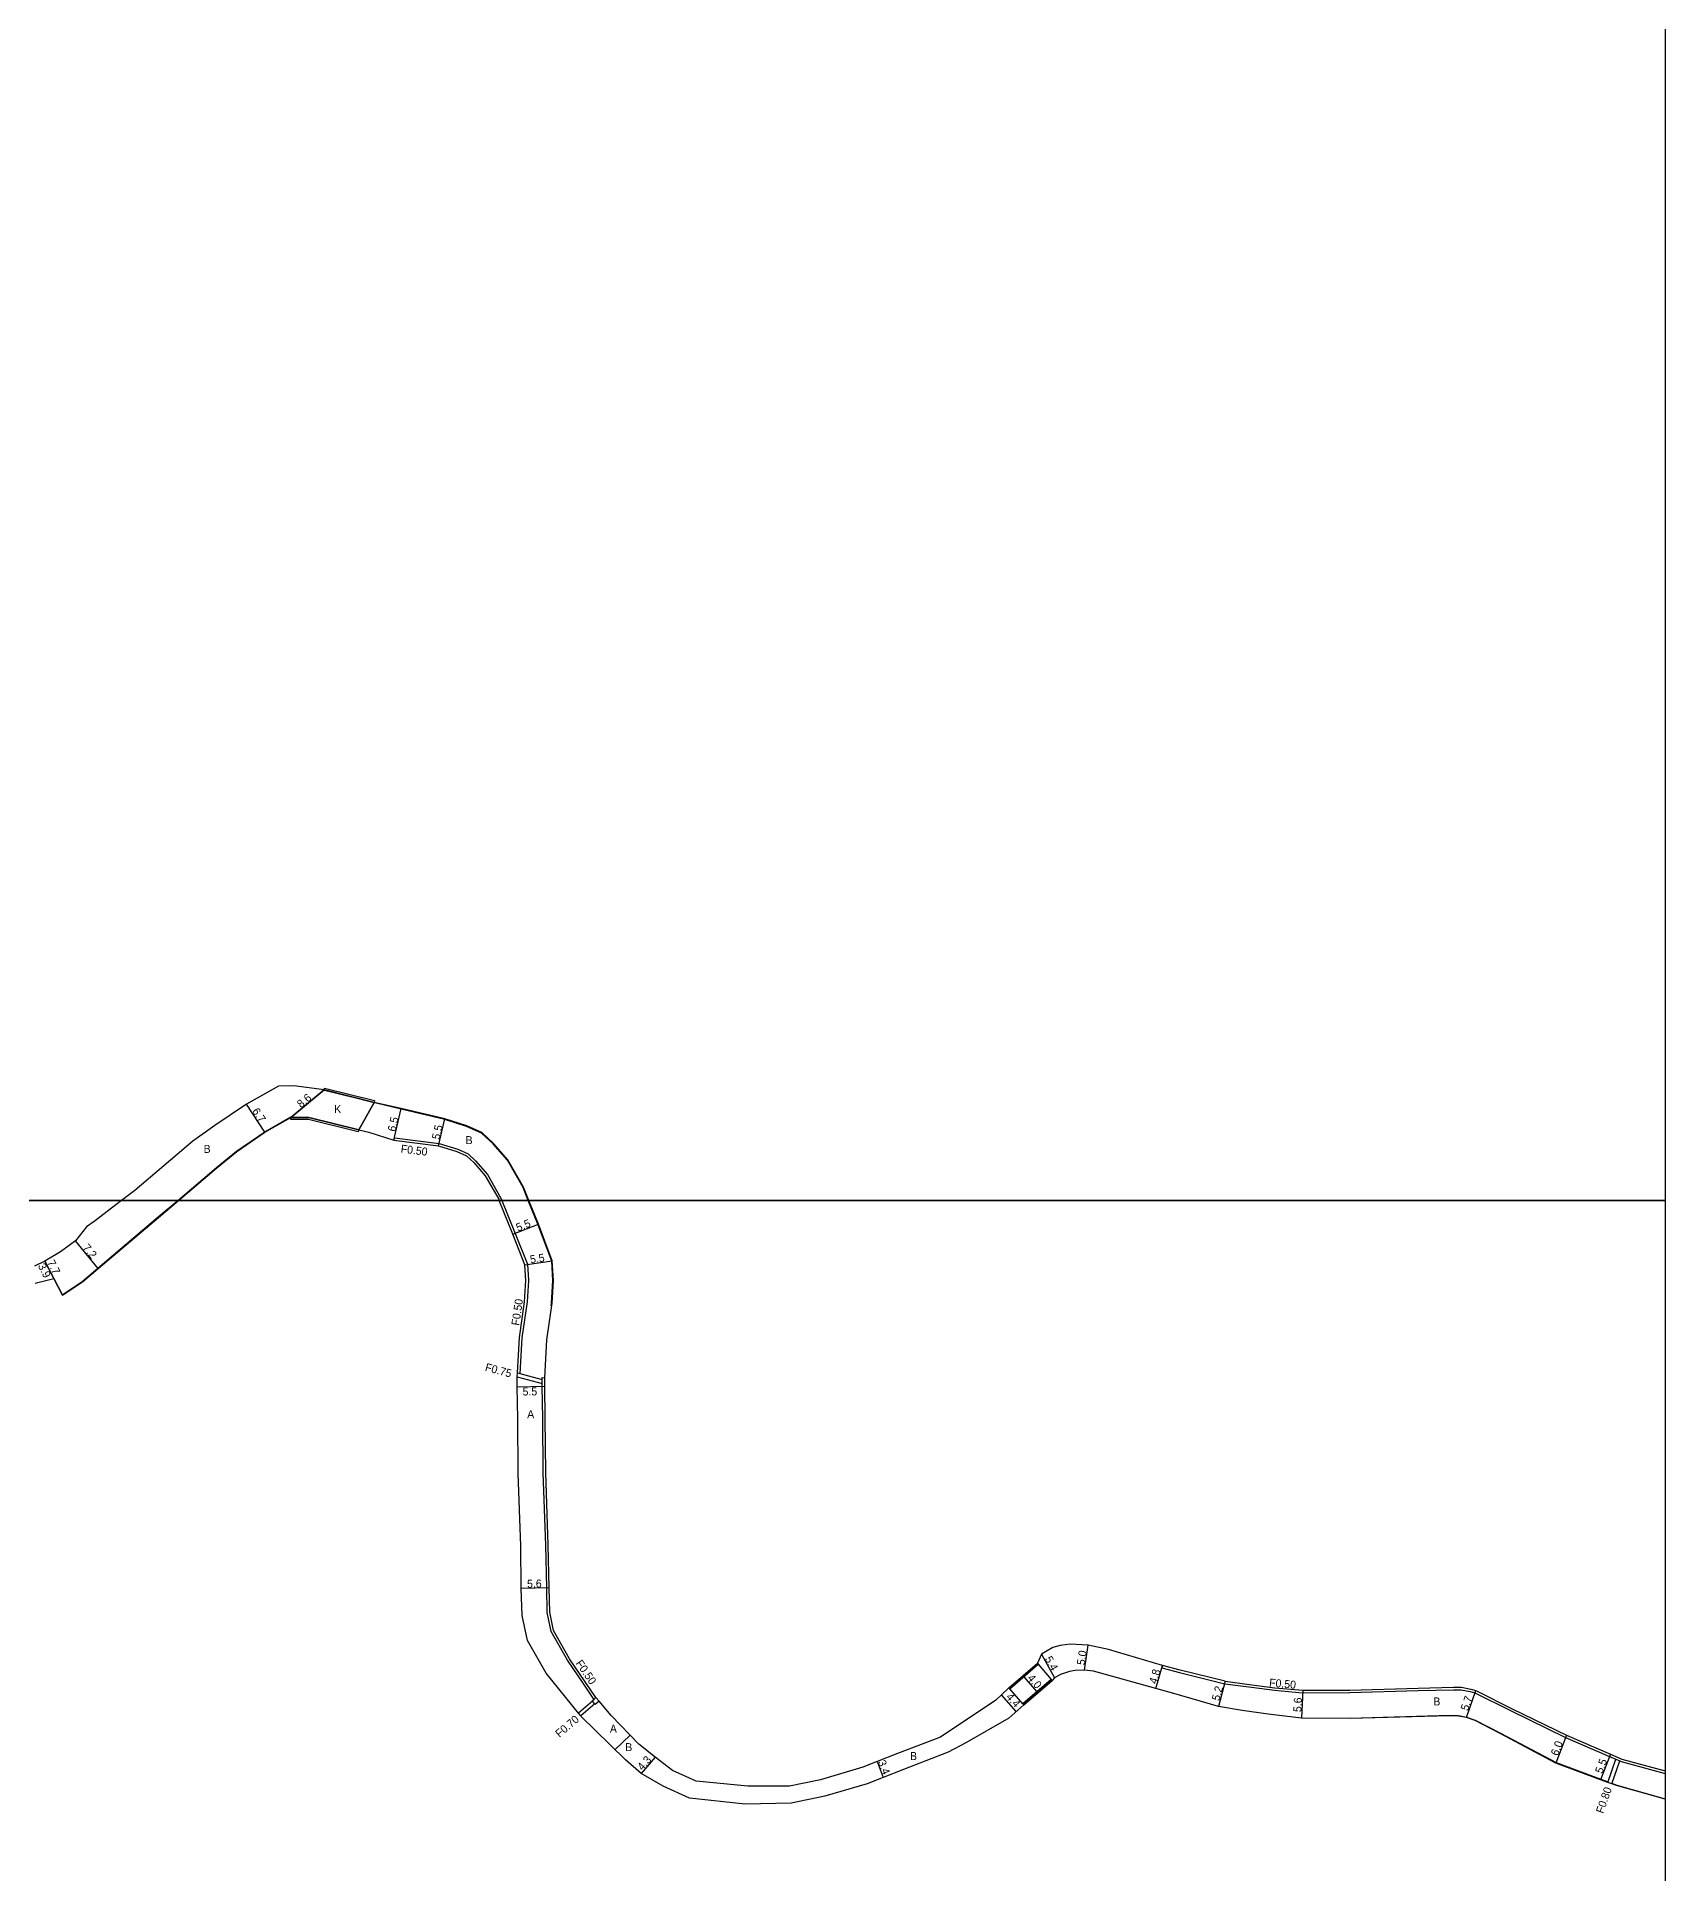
# Model space of a CAD drawing. Header units: metres. Extents: x -28000 to -24000, y -111000 to -108000.
# Drawn here: x -24325.5 to -24000, y -110534.6 to -110167.3 of the extents above; entities that cross this region are included whole.
import ezdxf

# ---------------------------------------------------------------- set-up
doc = ezdxf.new("R2010")
doc.units = ezdxf.units.M
doc.header["$LTSCALE"] = 2.5
for name, color, linetype in [('側溝・桝', 7, 'Continuous'), ('図郭', 7, 'Continuous'), ('幅員', 7, 'Continuous'), ('歩道・分離帯・安全施設', 7, 'Continuous'), ('舗装', 7, 'Continuous'), ('道路', 7, 'Continuous')]:
    doc.layers.add(name, color=color, linetype=linetype)
doc.styles.get("Standard").update_dxf_attribs({"font": ''})
doc.styles.get('Standard').set_extended_font_data('@MS PGothic')

msp = doc.modelspace()

# ---------------------------------------------------------------- linework, layer by layer
at = {"layer": '側溝・桝'}
for points in [[(-24254.15, -110387.97), (-24254.04, -110387.48), (-24245.09, -110388.58), (-24241.39, -110389.76), (-24239.32, -110390.67), (-24237.83, -110392.06), (-24235.46, -110394.8), (-24232.74, -110399.53), (-24232.55, -110400)], [(-24232.55, -110400), (-24229.9, -110406.59), (-24227.45, -110412.74), (-24227.26, -110415.98), (-24227.51, -110420.3), (-24228.55, -110427.47), (-24228.95, -110434.62)], [(-24229.48, -110435.25), (-24224.48, -110436.6)], [(-24229.44, -110434.49), (-24228.95, -110434.62), (-24224.49, -110435.82)], [(-24214.14, -110499.74), (-24214.15, -110499.72), (-24216.3, -110496.54), (-24219.47, -110491.91), (-24222.7, -110486.2), (-24223.5, -110482.4), (-24223.6, -110477.48), (-24223.77, -110468.93), (-24224.29, -110454.49), (-24224.38, -110443.62), (-24224.47, -110437.17), (-24224.48, -110436.6), (-24224.49, -110435.82), (-24224.49, -110435.63), (-24224.5, -110435.43), (-24224, -110435.44)], [(-24100.47, -110492.99), (-24100.61, -110493.47), (-24097.1, -110494.43), (-24088.05, -110496.65), (-24082.68, -110497.35), (-24078.12, -110497.94), (-24072.48, -110498.45), (-24063.04, -110498.41), (-24049.39, -110498.02), (-24042.34, -110497.85), (-24040.77, -110497.85), (-24039, -110498.18), (-24038.08, -110498.48), (-24030.83, -110502.09), (-24019.93, -110507.37), (-24011.15, -110511.17), (-24009.85, -110511.74), (-24009.11, -110512.06), (-24008.83, -110512.18), (-24000, -110514.59)], [(-24214.46, -110500.14), (-24217.24, -110502.51)], [(-24214, -110500.67), (-24216.8, -110503.05)], [(-24011.46, -110516.38), (-24009.85, -110511.74)], [(-24010.71, -110516.65), (-24009.11, -110512.06)]]:
    msp.add_lwpolyline(points, dxfattribs=at)
msp.add_lwpolyline([(-24214.52, -110500.07), (-24214.14, -110499.74), (-24213.76, -110499.42), (-24213.14, -110500.14), (-24213.9, -110500.79), (-24214, -110500.67), (-24214.46, -110500.14)], close=True, dxfattribs=at)
at = {"layer": '図郭'}
for points in [[(-24800, -109800), (-24000, -109800), (-24000, -110400), (-24800, -110400)], [(-24800, -110400), (-24000, -110400), (-24000, -111000), (-24800, -111000)]]:
    msp.add_lwpolyline(points, close=True, dxfattribs=at)
at = {"layer": '幅員'}
for points in [[(-24279.91, -110386.34), (-24283.63, -110380.76)], [(-24268.1, -110377.91), (-24274.72, -110383.4)], [(-24254.15, -110387.97), (-24252.67, -110381.64)], [(-24245.2, -110389.07), (-24243.94, -110383.71)], [(-24230.37, -110406.77), (-24225.26, -110404.72)], [(-24313.23, -110413.6), (-24317.81, -110408.05)], [(-24320.38, -110418.96), (-24323.91, -110412.12)], [(-24323.91, -110412.12), (-24322.12, -110415.58)], [(-24227.94, -110412.85), (-24222.49, -110412.1)], [(-24229.47, -110437.24), (-24223.97, -110437.16)], [(-24223.1, -110477.47), (-24228.7, -110477.58)], [(-24124.71, -110490.76), (-24122.09, -110495.48)], [(-24116.09, -110493.91), (-24115.36, -110488.96)], [(-24101.81, -110497.59), (-24100.47, -110492.99)], [(-24128.24, -110495.25), (-24125.63, -110498.28)], [(-24087.96, -110496.15), (-24089.32, -110501.17)], [(-24072.46, -110497.95), (-24072.71, -110503.55)], [(-24039.76, -110503.4), (-24037.89, -110498.01)], [(-24129.74, -110502.18), (-24132.66, -110498.89)], [(-24019.72, -110506.92), (-24021.87, -110512.52)], [(-24201.92, -110511.36), (-24204.74, -110514.61)], [(-24157.56, -110512.22), (-24156.32, -110515.39)], [(-24010.96, -110510.72), (-24012.92, -110515.85)]]:
    msp.add_lwpolyline(points, dxfattribs=at)
at = {"layer": '歩道・分離帯・安全施設'}
for points in [[(-24258.24, -110380.44), (-24267.99, -110378.03)], [(-24227.27, -110400), (-24228.32, -110397.38), (-24231.44, -110391.96), (-24234.29, -110388.65), (-24236.6, -110386.51), (-24239.62, -110385.19), (-24243.97, -110383.81), (-24252.69, -110381.74), (-24257.96, -110380.51)], [(-24297.35, -110400), (-24289.59, -110393.41), (-24285.61, -110390.16), (-24279.97, -110386.25), (-24279.97, -110386.25), (-24274.74, -110383.29)], [(-24274.47, -110383.3), (-24271.15, -110383.33), (-24261.21, -110385.79)], [(-24320.34, -110418.82), (-24316.47, -110416.22), (-24313.29, -110413.53), (-24301.24, -110403.3), (-24297.35, -110400)], [(-24222.69, -110421.07), (-24222.61, -110420.57), (-24222.35, -110416.02), (-24222.59, -110412.12), (-24225.36, -110404.75), (-24227.27, -110400)], [(-24125.42, -110492.67), (-24131.1, -110497.56)], [(-24128.34, -110500.77), (-24122.66, -110495.87)], [(-24072.62, -110503.45), (-24062.96, -110503.51), (-24043.12, -110502.95), (-24041.34, -110503.03), (-24039.74, -110503.3), (-24037.97, -110503.92), (-24032.95, -110506.54), (-24021.83, -110512.43), (-24012.88, -110515.76), (-24011.59, -110516.23)], [(-24010.57, -110516.6), (-24009.71, -110516.91), (-24000, -110519.65)]]:
    msp.add_lwpolyline(points, dxfattribs=at)
at = {"layer": '舗装'}
for points in [[(-24268.1, -110377.91), (-24274.72, -110383.4)], [(-24261.17, -110385.9), (-24258.1, -110380.38)], [(-24209.94, -110509.8), (-24206.9, -110506.94)]]:
    msp.add_lwpolyline(points, dxfattribs=at)
at = {"layer": '道路'}
for points in [[(-24227.16, -110400), (-24228.23, -110397.34), (-24231.36, -110391.9), (-24234.22, -110388.58), (-24236.54, -110386.43), (-24239.58, -110385.1), (-24243.94, -110383.71), (-24252.67, -110381.64), (-24258.1, -110380.38), (-24268.1, -110377.91), (-24274.16, -110377.09), (-24277.24, -110377.15), (-24283.63, -110380.76), (-24289.92, -110384.98), (-24294.32, -110388.13), (-24305.95, -110397.99), (-24308.58, -110400)], [(-24297.2, -110400), (-24289.53, -110393.49), (-24285.55, -110390.24), (-24279.91, -110386.34), (-24274.72, -110383.4), (-24271.16, -110383.43), (-24261.17, -110385.9), (-24259.12, -110386.31)], [(-24259.12, -110386.31), (-24254.15, -110387.97), (-24245.2, -110389.07), (-24241.57, -110390.23), (-24239.6, -110391.09), (-24238.19, -110392.4), (-24235.87, -110395.09), (-24233.19, -110399.75), (-24233.09, -110400)], [(-24308.58, -110400), (-24314.07, -110404.21), (-24315.59, -110405.26), (-24317.81, -110408.05), (-24320.77, -110410.25), (-24323.91, -110412.12), (-24326.01, -110413.12)], [(-24325.82, -110416.56), (-24322.12, -110415.58), (-24320.38, -110418.96), (-24316.41, -110416.3), (-24313.23, -110413.6), (-24301.17, -110403.38), (-24297.2, -110400)], [(-24122.09, -110495.48), (-24122.57, -110495.97), (-24122.74, -110495.78), (-24128.42, -110500.68), (-24128.25, -110500.87), (-24131.22, -110503.5), (-24139.83, -110508.46), (-24143.32, -110510.33), (-24152.3, -110513.81), (-24156.32, -110515.39), (-24159.54, -110516.65), (-24168.01, -110519.14), (-24174.72, -110520.54), (-24183.92, -110520.75), (-24195.05, -110519.55), (-24200.34, -110517.16), (-24204.74, -110514.61), (-24207.85, -110511.86), (-24213.88, -110505.9), (-24216.7, -110503.18), (-24216.8, -110503.05), (-24217.24, -110502.51), (-24223.71, -110494.55), (-24227.43, -110487.99), (-24228.49, -110482.97), (-24228.7, -110477.58), (-24228.77, -110469.07), (-24229.29, -110454.6), (-24229.38, -110443.68), (-24229.47, -110437.24), (-24229.5, -110435.48), (-24229.48, -110435.25), (-24229.44, -110434.49), (-24229.05, -110427.42), (-24228.01, -110420.25), (-24227.76, -110415.98), (-24227.94, -110412.85), (-24230.37, -110406.77), (-24233.09, -110400)], [(-24144.9, -110507.32), (-24153.47, -110510.59), (-24157.56, -110512.22), (-24160.4, -110513.36), (-24168.84, -110515.84), (-24175.08, -110517.14), (-24183.36, -110517.15), (-24193.69, -110516.1), (-24198.45, -110513.99), (-24201.92, -110511.36), (-24205.2, -110508.7), (-24210.69, -110503.02), (-24213.14, -110500.14), (-24213.76, -110499.42), (-24215.89, -110496.26), (-24219.04, -110491.64), (-24222.22, -110486.02), (-24223, -110482.35), (-24223.1, -110477.47), (-24223.27, -110468.91), (-24223.79, -110454.48), (-24223.88, -110443.62), (-24223.97, -110437.16), (-24224, -110435.44), (-24223.55, -110427.9), (-24222.51, -110420.57), (-24222.25, -110416.02), (-24222.49, -110412.1), (-24225.26, -110404.72), (-24227.16, -110400)], [(-24087.96, -110496.15), (-24096.98, -110493.95), (-24100.47, -110492.99), (-24111.27, -110489.79), (-24115.36, -110488.96), (-24118.97, -110488.76), (-24120.97, -110489.01), (-24122.45, -110489.43), (-24124.71, -110490.76), (-24125.51, -110492.56), (-24125.35, -110492.75), (-24131.03, -110497.65), (-24131.19, -110497.46), (-24132.66, -110498.89), (-24133.81, -110499.91), (-24144.9, -110507.32)], [(-24000, -110519.75), (-24009.74, -110517), (-24010.71, -110516.65), (-24011.46, -110516.38), (-24012.92, -110515.85), (-24021.87, -110512.52), (-24033, -110506.63), (-24038.01, -110504.01), (-24039.76, -110503.4), (-24041.35, -110503.13), (-24043.12, -110503.05), (-24062.96, -110503.61), (-24072.71, -110503.55), (-24079.4, -110502.76), (-24084.58, -110502.03), (-24089.32, -110501.17), (-24098.24, -110498.58), (-24101.81, -110497.59), (-24114.31, -110494.15), (-24116.09, -110493.91), (-24117.98, -110493.98), (-24119.11, -110494.17), (-24120.87, -110494.82), (-24122.09, -110495.48)], [(-24087.96, -110496.15), (-24082.62, -110496.85), (-24078.07, -110497.44), (-24072.46, -110497.95), (-24063.05, -110497.91), (-24049.4, -110497.52), (-24042.35, -110497.35), (-24040.72, -110497.35), (-24038.87, -110497.7), (-24037.89, -110498.01), (-24030.61, -110501.64), (-24019.72, -110506.92), (-24010.96, -110510.72), (-24008.66, -110511.71), (-24000, -110514.07)]]:
    msp.add_lwpolyline(points, dxfattribs=at)
for points in [[(-24268.1, -110377.91), (-24258.1, -110380.38), (-24261.17, -110385.9), (-24271.16, -110383.43), (-24274.72, -110383.4)], [(-24268.1, -110377.91), (-24268, -110377.52), (-24258, -110379.99), (-24258.1, -110380.38)], [(-24261.17, -110385.9), (-24261.26, -110386.29), (-24271.21, -110383.83), (-24274.72, -110383.8), (-24274.72, -110383.4), (-24271.16, -110383.43)], [(-24131.19, -110497.46), (-24125.51, -110492.56), (-24125.35, -110492.75), (-24131.03, -110497.65)], [(-24131.03, -110497.65), (-24125.35, -110492.75), (-24122.74, -110495.78), (-24128.42, -110500.68)], [(-24128.25, -110500.87), (-24122.57, -110495.97), (-24122.74, -110495.78), (-24128.42, -110500.68)]]:
    msp.add_lwpolyline(points, close=True, dxfattribs=at)

# ---------------------------------------------------------------- texts
at = {"layer": '側溝・桝'}
for s, rotation, p in [('F0.50', 353.0068, (-24252.84, -110390.42)), ('F0.50', 81.7214, (-24229.09, -110425.1)), ('F0.75', 344.9728, (-24236.03, -110434.04)), ('F0.50', 304.3639, (-24217.89, -110492.56)), ('F0.50', 354.778, (-24079.23, -110497.19)), ('F0.70', 40.443, (-24221.04, -110507.5)), ('F0.80', 70.787, (-24012.4, -110522.71))]:
    msp.add_text(s, height=1.6, rotation=rotation, dxfattribs=at).set_placement(p)
at = {"layer": '幅員'}
for s, rotation, p in [('8.6', 39.6678, (-24272.7, -110381.59)), ('6.7', 303.7436, (-24282.58, -110382.16)), ('6.5', 76.7626, (-24253.87, -110386.34)), ('5.5', 76.8308, (-24245.03, -110387.93)), ('5.5', 21.9488, (-24229.34, -110406.25)), ('7.2', 309.5619, (-24316.46, -110409.53)), ('3.9', 297.2801, (-24325.36, -110413.08)), ('7.7', 297.2801, (-24323.5, -110412.39)), ('5.5', 7.9383, (-24226.82, -110412.6)), ('5.5', 0.8463, (-24228.4, -110439.02)), ('5.6', 1.1648, (-24227.5, -110477.46)), ('5.4', 299.034, (-24124.09, -110491.68)), ('5.0', 81.686, (-24116.06, -110493)), ('4.8', 73.7848, (-24101.68, -110496.8)), ('4.0', 310.7554, (-24127.61, -110495.6)), ('5.2', 74.8271, (-24089.15, -110500.18)), ('4.4', 311.5953, (-24131.89, -110499.38)), ('5.6', 87.3499, (-24072.76, -110502.34)), ('5.7', 70.8247, (-24039.45, -110502.18)), ('6.0', 69.0564, (-24021.46, -110511.18)), ('4.3', 49.1568, (-24204.45, -110514.13)), ('3.4', 291.362, (-24157.43, -110512.28)), ('5.5', 69.1089, (-24012.6, -110514.74))]:
    msp.add_text(s, height=1.6, rotation=rotation, dxfattribs=at).set_placement(p)
at = {"layer": '舗装'}
for s, p in [('K', (-24266.06, -110382.52)), ('B', (-24239.8, -110388.74)), ('B', (-24292.17, -110390.48)), ('A', (-24227.49, -110443.54)), ('B', (-24046.35, -110500.99)), ('A', (-24210.96, -110506.43)), ('B', (-24207.89, -110510.13)), ('B', (-24150.96, -110511.91))]:
    msp.add_text(s, height=1.6, dxfattribs=at).set_placement(p)

doc.saveas('drawing.dxf')
